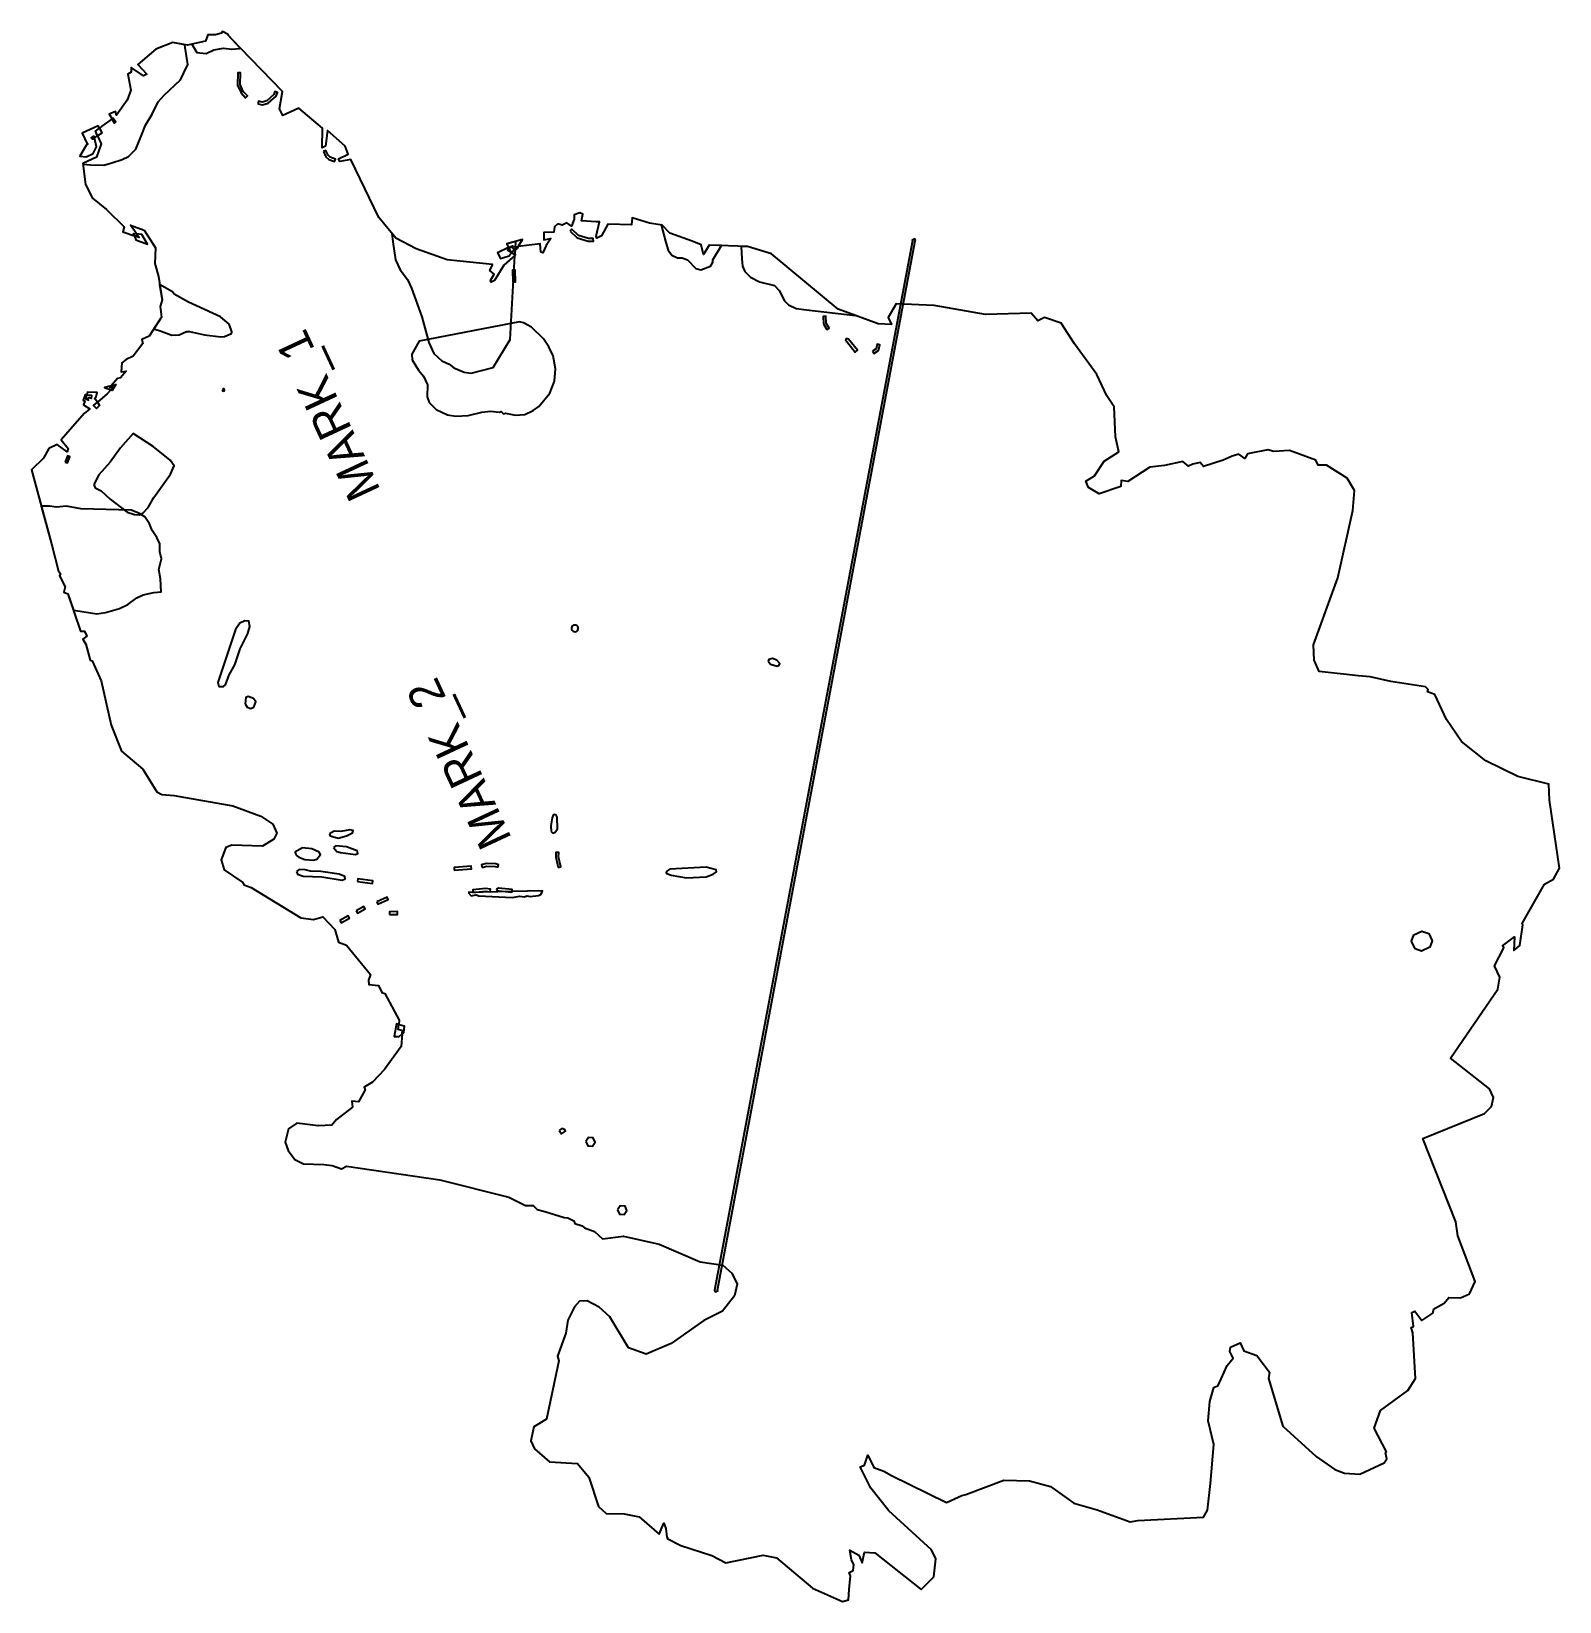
# Model space of a CAD drawing. Extents: x -3625 to -1356, y -850 to 1481.
import ezdxf
from ezdxf.enums import TextEntityAlignment as Align

# ---------------------------------------------------------------- set-up
doc = ezdxf.new("R2010")
doc.units = 0

msp = doc.modelspace()

# ---------------------------------------------------------------- linework, layer by layer
at = {"layer": '1', "color": 5}
msp.add_lwpolyline([(-3243.4, -180.4), (-3233.9, -193.6), (-3220.8, -200.2), (-3190.7, -201), (-3178.3, -202.6), (-3164.5, -207.6), (-3156.7, -203.9), (-3018.2, -224.1), (-2916, -249.8), (-2891.3, -262), (-2879.9, -262.3), (-2873.9, -268.1), (-2862.4, -270.9), (-2833.7, -280.1), (-2828.3, -280.3), (-2819.5, -284.9), (-2817.8, -288.6), (-2807.1, -292.5), (-2803.6, -295.3), (-2788.6, -300.7), (-2777, -311.6), (-2745.6, -307.5), (-2692.7, -319.3), (-2631.7, -345.7), (-2597.9, -350.9), (-2584.6, -362.7), (-2577, -379), (-2580.7, -396.3), (-2598.6, -418.9), (-2626.4, -432.9), (-2674.8, -467.2), (-2712.2, -482.8), (-2738.1, -473.4), (-2766.1, -427.4), (-2781.8, -413.1), (-2799.4, -403.7), (-2811, -404.2), (-2818.5, -412.6), (-2828.2, -432.2), (-2831.2, -451.6), (-2843.6, -485.7), (-2841.7, -492.9), (-2860.2, -579.5), (-2878.8, -590.8), (-2883.4, -611.7), (-2877.9, -623.4), (-2855.7, -642.8), (-2813.8, -645.1), (-2797.3, -665.5), (-2782.8, -709.2), (-2771.4, -719.4), (-2744.5, -720.1), (-2722.2, -724.4), (-2692.5, -750.2), (-2685.9, -733.8), (-2682.8, -741.6), (-2681.4, -754.6), (-2680, -757.1), (-2660.5, -767), (-2614.4, -781.5), (-2593.5, -792.7), (-2538.4, -781), (-2518.5, -785.2), (-2464.8, -830.2), (-2420.6, -850.2), (-2411.3, -847.8), (-2410.7, -832.4), (-2408.5, -811.8), (-2410.6, -807.2), (-2404.8, -804.2), (-2403.6, -795.7), (-2407.2, -788.2), (-2409.4, -773.8), (-2396.3, -781.1), (-2391.4, -792.5), (-2387.8, -776.9), (-2372.6, -777.7), (-2303.7, -832.4), (-2284.9, -813.5), (-2282, -786.9), (-2288.4, -773.3), (-2351.6, -715.6), (-2378.4, -681.9), (-2394.1, -650.3), (-2387.8, -647.6), (-2382.6, -632.9), (-2373.8, -651.3), (-2359.3, -656.4), (-2347.5, -663), (-2265.8, -703.2), (-2243.1, -692.6), (-2237.4, -691), (-2180.9, -669.8), (-2142.9, -670.8), (-2111.4, -679.4), (-2076.7, -704.2), (-2042.4, -713.8), (-1993.2, -731.7), (-1982, -729.8), (-1884.6, -725), (-1878.7, -714.5), (-1874.1, -675), (-1869, -616.9), (-1877.5, -582), (-1874.8, -552.9), (-1868.9, -532.5), (-1862.6, -529.5), (-1849.1, -499.7), (-1840.6, -488.9), (-1845.2, -478.9), (-1844.3, -472.6), (-1830.2, -466), (-1824.7, -477.9), (-1805, -484.9), (-1786.2, -509.7), (-1787.9, -519.1), (-1766.7, -589.6), (-1717.3, -635), (-1689.6, -654.1), (-1675, -659.4), (-1652.2, -660.9), (-1616, -644.1), (-1612.2, -638), (-1614.4, -629.4), (-1612.9, -627.6), (-1631.2, -592.7), (-1621.6, -566.4), (-1581.1, -536.7), (-1569.6, -519), (-1573.4, -451), (-1576.1, -443.4), (-1572.6, -441.6), (-1575.2, -420.9), (-1570.8, -418.8), (-1560.4, -432.6), (-1544.1, -421.8), (-1542.5, -415.4), (-1540.6, -414.7), (-1526.8, -407.2), (-1520.2, -398.8), (-1502.8, -399.3), (-1489.2, -393), (-1481.1, -374.8), (-1506.7, -306.9), (-1509.5, -286.1), (-1558.8, -162.4), (-1467.1, -125.6), (-1456.6, -115.1), (-1454, -101.7), (-1459.9, -89.1), (-1517.8, -43.1), (-1447.6, 59), (-1444.6, 76.9), (-1452.4, 93.6), (-1438.5, 120.3), (-1440.2, 123.4), (-1422.8, 136.7), (-1423.6, 116.6), (-1414.6, 123.7), (-1410.2, 154.5), (-1411.3, 156.6), (-1378.3, 214.8), (-1364.6, 222.4), (-1355.6, 238.7), (-1370.6, 339.8), (-1371.7, 363.4), (-1417.6, 374.6), (-1465.4, 398.3), (-1501.3, 426.8), (-1523.6, 459.4), (-1540.8, 496.4), (-1551.7, 500.7), (-1550.9, 503.9), (-1554.9, 508.1), (-1606.2, 515.8), (-1636.7, 522.9), (-1654.3, 524.2), (-1712.6, 530.8), (-1720.3, 547.6), (-1721, 570.3), (-1684.8, 670), (-1662.8, 769.6), (-1660.2, 799.5), (-1670.9, 817.7), (-1702, 837.3), (-1714.2, 837.2), (-1717.7, 844.6), (-1756.6, 858.7), (-1779.8, 857.4), (-1788.7, 859.9), (-1818.9, 853.7), (-1823.2, 846.8), (-1831.9, 853.3), (-1841.9, 850.5), (-1855.3, 844.3), (-1884.2, 835.2), (-1889.2, 840.8), (-1900.2, 838.8), (-1906.5, 835.8), (-1915.2, 842.6), (-1942.4, 836.8), (-1964.3, 834.2), (-1997, 812.7), (-2006.8, 814.5), (-2007.4, 805.5), (-2039.1, 794.3), (-2055, 803.9), (-2059.3, 813.1), (-2046.4, 821.1), (-2032.1, 842.8), (-2009.9, 856.8), (-2014.9, 879.3), (-2017.3, 923.7), (-2028.1, 940.2), (-2042.9, 971.9), (-2076.1, 1017.1), (-2095.7, 1047.9), (-2120.3, 1056.1), (-2130.4, 1051.4), (-2140.2, 1062.6), (-2208.2, 1060.9), (-2284.1, 1074.3), (-2340.6, 1076.5), (-2352.5, 1056.5), (-2347.7, 1046), (-2367.5, 1047.1), (-2426.9, 1068.8), (-2525.7, 1150.7), (-2561.6, 1161.5), (-2618.5, 1163.7), (-2626.7, 1150), (-2630.3, 1164.2), (-2643.8, 1169.6), (-2676.9, 1181.6), (-2688.1, 1193.5), (-2706.8, 1196.3), (-2732.6, 1204.2), (-2733.9, 1193.8), (-2769.1, 1194.8), (-2778.2, 1177.5), (-2785, 1174.3), (-2786.2, 1177.3), (-2781.5, 1198.2), (-2786.3, 1198.6), (-2808.2, 1199.7), (-2806, 1209.8), (-2810.6, 1211.8), (-2819.1, 1209), (-2819.1, 1202.3), (-2823, 1191.9), (-2829.6, 1196.8), (-2836.8, 1193.2), (-2843.1, 1195.3), (-2848.1, 1191.1), (-2849.1, 1183.1), (-2864.1, 1182.3), (-2864.1, 1171.8), (-2853.7, 1173.5), (-2860.5, 1163.2), (-2865.2, 1152.4), (-2868.2, 1153.4), (-2869.2, 1165.5), (-2901.9, 1161.7), (-2895.4, 1172.1), (-2919, 1165.9), (-2916.4, 1160.2), (-2932.6, 1152.3), (-2928.1, 1144), (-2915.5, 1147.7), (-2911.9, 1152.6), (-2912.8, 1153.1), (-2910.2, 1154.8), (-2911.9, 1152.6), (-2906.1, 1149.3), (-2923.1, 1134.1), (-2937.2, 1111.1), (-2942, 1108.8), (-2943, 1111.2), (-2937.6, 1120.8), (-2944, 1126.1), (-2940, 1134.6), (-2940.3, 1135), (-3007.6, 1141.7), (-3053.4, 1158.4), (-3083.8, 1174), (-3108.9, 1204.9), (-3150.4, 1290.7), (-3166.8, 1288.1), (-3168.7, 1292.1), (-3154.7, 1299), (-3159, 1310.7), (-3185, 1334.2), (-3188, 1310.8), (-3193.2, 1308.2), (-3192.6, 1337.3), (-3227.6, 1367.2), (-3251.7, 1356.2), (-3256.2, 1366.3), (-3252.2, 1391.8), (-3314.5, 1456.2), (-3332.9, 1476.2), (-3332.8, 1476.5), (-3341.1, 1481.1), (-3342.6, 1478.5), (-3351.4, 1476.1), (-3362.8, 1476.1), (-3366.4, 1466.5), (-3393.1, 1460.7), (-3414.6, 1464.5), (-3440.2, 1454.5), (-3466.6, 1431.8), (-3453.4, 1417.4), (-3458.4, 1415.3), (-3476.6, 1427.6), (-3476.5, 1420.5), (-3481.6, 1417.8), (-3477, 1394), (-3482.5, 1379), (-3498.3, 1356.7), (-3499.9, 1362.4), (-3509.2, 1358.3), (-3505.1, 1351.3), (-3520, 1340.2), (-3523.9, 1337.3), (-3520.2, 1330.2), (-3526.6, 1326.1), (-3529.8, 1333), (-3523.9, 1337.3), (-3525.8, 1341), (-3549.4, 1329.9), (-3542, 1314.1), (-3544.4, 1310.3), (-3553, 1296), (-3543.6, 1294.7), (-3533.1, 1299.9), (-3528, 1309.7), (-3531.3, 1323), (-3534.3, 1321.1), (-3536.2, 1322.9), (-3531.9, 1325.6), (-3531.3, 1323), (-3526.6, 1326.1), (-3521.1, 1314.2), (-3528.3, 1294.4), (-3548.3, 1285.1), (-3544.7, 1253.6), (-3534.3, 1233.5), (-3513.5, 1216.9), (-3487.1, 1190.7), (-3489.2, 1183.4), (-3471.8, 1177.5), (-3469.7, 1171.6), (-3452.2, 1165.2), (-3460.8, 1179.7), (-3468.7, 1180.5), (-3464.9, 1175.1), (-3471.8, 1177.5), (-3473, 1180.9), (-3468.7, 1180.5), (-3477.3, 1192.8), (-3477.8, 1193.3), (-3457.6, 1185.8), (-3440.8, 1159.9), (-3441.4, 1136.7), (-3436.1, 1117.2), (-3430.9, 1082.6), (-3433.8, 1072.6), (-3431.5, 1056.7), (-3450.1, 1028.6), (-3460.6, 1023.5), (-3459.3, 1017.9), (-3473.9, 998.7), (-3484.1, 994), (-3490.3, 989.2), (-3491.6, 975.9), (-3484.3, 976.6), (-3492.3, 966.7), (-3497.2, 965.9), (-3506.5, 955), (-3499.5, 956.8), (-3505, 948), (-3507.1, 948.8), (-3503.8, 952.6), (-3508.5, 952.6), (-3506.5, 955), (-3516.4, 952.3), (-3507.1, 948.8), (-3512.1, 943), (-3526.8, 930.5), (-3523.6, 925.8), (-3528.2, 921.4), (-3532.7, 925.6), (-3526.8, 930.5), (-3529.9, 935.2), (-3531.1, 935.8), (-3528.8, 939.1), (-3527.3, 945.2), (-3541.7, 945.3), (-3542.3, 941.4), (-3535.7, 941.1), (-3536.1, 936.1), (-3539.2, 937.4), (-3541.1, 935.3), (-3539.8, 933.6), (-3543.3, 934.6), (-3542.3, 941.4), (-3545.1, 941.5), (-3547.9, 933.7), (-3545.3, 932.1), (-3547.3, 926.7), (-3538.2, 920.6), (-3546.5, 914), (-3580.8, 874.6), (-3570.1, 861.6), (-3571.6, 856.8), (-3586.8, 867.8), (-3599, 861.9), (-3606.8, 847.4), (-3624.8, 830.3), (-3595, 720.4), (-3584.8, 679.6), (-3581.8, 676.1), (-3582.9, 672.9), (-3574.9, 656.3), (-3576.9, 648.4), (-3570.5, 645.9), (-3551.8, 590.7), (-3546.2, 590.6), (-3542.3, 583.4), (-3548.4, 578.6), (-3544.2, 571.4), (-3537.5, 547.4), (-3534.8, 546.4), (-3521.2, 517.1), (-3506.6, 451.2), (-3491.2, 412.5), (-3459.3, 385.5), (-3438.7, 352), (-3431.2, 347.9), (-3412.9, 346.4), (-3325.7, 331.2), (-3284, 316), (-3266.3, 304.1), (-3260.2, 290.9), (-3265, 281.9), (-3281.9, 271.6), (-3327.4, 272.9), (-3336.2, 269.6), (-3343, 250.9), (-3338.5, 236.5), (-3310.9, 217.5), (-3309.2, 213.8), (-3298.4, 209.9), (-3224.6, 164.9), (-3205.9, 162.6), (-3192.1, 166.5), (-3174.2, 147.6), (-3169, 128.9), (-3156.8, 124.4), (-3121.1, 81.1), (-3124.5, 72.3), (-3124, 65.8), (-3109.3, 64.6), (-3104.5, 54.2), (-3100, 52.6), (-3078.9, 13), (-3079.4, 6.7), (-3071.5, 4.5), (-3072.1, -5.5), (-3074.3, -7.4), (-3073.9, -2.9), (-3080, -0.8), (-3079.4, 6.7), (-3082.7, 7.6), (-3086.2, -11.3), (-3078.6, -11.3), (-3074.3, -7.4), (-3075.7, -26.1), (-3100.5, -60.2), (-3118.3, -78.8), (-3130.9, -86.2), (-3129.1, -90.2), (-3138.9, -108.3), (-3149.1, -107.1), (-3148.2, -116.3), (-3171.7, -134.5), (-3178.8, -142.7), (-3199.2, -143.9), (-3230.5, -139.7), (-3243, -148.2), (-3248, -168.2)], close=True, dxfattribs=at)
at = {"layer": '11', "color": 5}
for points in [[(-3505.1, 1351.3), (-3503.6, 1352.4), (-3499.7, 1346.8), (-3501.2, 1344.8)], [(-3542, 1314.1), (-3541.7, 1314.5), (-3541.6, 1313.4)], [(-2918.1, 1156.1), (-2915.6, 1158.5), (-2916.4, 1160.2), (-2913, 1161.9), (-2912.5, 1161.4), (-2915.6, 1158.5), (-2913.1, 1153.3)], [(-2913.1, 1153.3), (-2912.8, 1153.1), (-2913, 1153)], [(-2910.2, 1154.8), (-2908.2, 1157.4), (-2912.5, 1161.4), (-2910.9, 1162.8), (-2908.9, 1161), (-2901.9, 1161.7), (-2903.7, 1158.8)], [(-1570.1, 118.8), (-1575.6, 130.6), (-1572.2, 139.9), (-1560.4, 145.4), (-1549.8, 141.5), (-1544.7, 130.7), (-1548.1, 121.4), (-1560.8, 115.5)]]:
    msp.add_lwpolyline(points, close=True, dxfattribs=at)
at = {"layer": '51', "color": 5}
for points in [[(-2610.4, -388.3), (-2609.4, -390.5), (-2605.8, -388.8), (-2606.3, -387.8), (-2312.3, 1170.2), (-2312.2, 1170.8), (-2313.2, 1173), (-2316.8, 1171.3), (-2316.3, 1170.3), (-2610.3, -387.7)], [(-2822.6, 593.5), (-2821.8, 591.9), (-2820.6, 590.7), (-2819, 589.9), (-2817.3, 589.8), (-2815.6, 590.2), (-2814.2, 591.2), (-2813.2, 592.6), (-2812.8, 594.3), (-2812.9, 596), (-2813.6, 597.6), (-2814.9, 598.9), (-2816.4, 599.6), (-2818.2, 599.7), (-2819.8, 599.3), (-2821.3, 598.3), (-2822.3, 596.9), (-2822.7, 595.2)]]:
    msp.add_lwpolyline(points, close=True, dxfattribs=at)
at = {"layer": '52', "color": 5}
for points in [[(-2910, 1109.2), (-2906, 1109.3), (-2906.4, 1126.7), (-2910.4, 1126.6)], [(-3034.1, 930.1), (-3023.7, 919.5), (-3006.9, 911.9), (-2994.8, 909.8), (-2976.5, 910.7), (-2955.8, 915.9), (-2943.2, 917.4), (-2930.3, 915.7), (-2927.5, 916.9), (-2923.6, 913.2), (-2920.9, 914.5), (-2906.2, 911.4), (-2892.3, 912.4), (-2879.6, 918.3), (-2871.4, 924.3), (-2855.2, 944), (-2848, 961.7), (-2846.6, 980), (-2850.1, 999.4), (-2856.5, 1013), (-2864.2, 1024.8), (-2882.1, 1041.8), (-2894, 1048.4), (-2900.2, 1049.9), (-3049.1, 1021.4), (-3059.9, 1002), (-3059.2, 993.4), (-3049.8, 978), (-3042.4, 969.3), (-3036.5, 956.6), (-3037, 938.7)], [(-3341.4, 948.9), (-3340.6, 947.3), (-3338.9, 947.2), (-3337.9, 948.6), (-3338.6, 950.2), (-3340.3, 950.3)], [(-3574.8, 841.7), (-3571.1, 840.4), (-3567.7, 849.7), (-3571.4, 851)], [(-2842.4, 239.9), (-2838.5, 240.8), (-2842.1, 255.4), (-2841.9, 261.9), (-2845.9, 262), (-2846.1, 255)], [(-2996.9, 235.9), (-2971.4, 237.9), (-2971.7, 241.9), (-2997.3, 239.9)], [(-2955.3, 239.8), (-2948.8, 241.7), (-2936, 241.4), (-2932.4, 240.1), (-2931, 243.8), (-2935.3, 245.4), (-2949.3, 245.8), (-2956.4, 243.6)], [(-3140.5, 218.8), (-3118.2, 216), (-3117.7, 219.9), (-3140, 222.8)], [(-3112.1, 188.7), (-3110.4, 185.1), (-3095, 192.3), (-3096.7, 195.9)], [(-2969.2, 202.5), (-2950.6, 204.6), (-2943.7, 203.6), (-2943.1, 207.6), (-2950.5, 208.7), (-2969.6, 206.5)], [(-2934.4, 207.6), (-2932.7, 203.9), (-2930.5, 205), (-2911.4, 203.2), (-2911, 207.1), (-2931.2, 209.1)], [(-3166.6, 161.1), (-3164.7, 157.6), (-3152.4, 164.4), (-3154.4, 167.9)], [(-3142.5, 175.6), (-3140.6, 172.1), (-3129.2, 178.5), (-3131.2, 182)], [(-3093.3, 170.1), (-3081.2, 170.2), (-3081.2, 174.2), (-3093.3, 174.1)]]:
    msp.add_lwpolyline(points, close=True, dxfattribs=at)
at = {"layer": '53', "color": 5}
for points in [[(-2801.8, -167), (-2798.8, -173.3), (-2791.8, -173.9), (-2787.8, -168.2), (-2790.8, -161.8), (-2797.7, -161.2)], [(-2754.4, -268.5), (-2751.5, -274.8), (-2744.5, -275.4), (-2740.5, -269.7), (-2743.4, -263.3), (-2750.4, -262.7)]]:
    msp.add_lwpolyline(points, close=True, dxfattribs=at)
at = {"layer": '54', "color": 5}
for points in [[(-3386.8, 1462.1), (-3379.4, 1449.6), (-3365.2, 1448.4), (-3354, 1453.6), (-3339.8, 1456.4), (-3327.2, 1454.5), (-3316.1, 1455.8), (-3314.7, 1456.4), (-3332.9, 1476.2), (-3332.8, 1476.5), (-3341.1, 1481.1), (-3342.6, 1478.5), (-3351.4, 1476.1), (-3362.8, 1476.1), (-3366.4, 1466.5)], [(-3548.1, 1283.8), (-3536.9, 1282.8), (-3517.2, 1282.3), (-3505.3, 1285.9), (-3490.1, 1291), (-3480.6, 1295.5), (-3470, 1306.2), (-3460.8, 1328), (-3455.6, 1342.1), (-3445.7, 1358.4), (-3436.6, 1376.3), (-3427.6, 1386.3), (-3403.3, 1409.3), (-3398.3, 1419.4), (-3392.5, 1431.8), (-3396.5, 1457.2), (-3397.1, 1461.4), (-3414.6, 1464.5), (-3440.2, 1454.5), (-3466.6, 1431.8), (-3453.4, 1417.4), (-3458.4, 1415.3), (-3476.6, 1427.6), (-3476.5, 1420.5), (-3481.6, 1417.8), (-3477, 1394), (-3482.5, 1379), (-3498.3, 1356.7), (-3499.9, 1362.4), (-3509.2, 1358.3), (-3505.1, 1351.3), (-3520, 1340.2), (-3523.9, 1337.3), (-3520.2, 1330.2), (-3526.6, 1326.1), (-3529.8, 1333), (-3523.9, 1337.3), (-3525.8, 1341), (-3549.4, 1329.9), (-3542, 1314.1), (-3544.4, 1310.3), (-3553, 1296), (-3543.6, 1294.7), (-3533.1, 1299.9), (-3528, 1309.7), (-3531.3, 1323), (-3534.3, 1321.1), (-3536.2, 1322.9), (-3531.9, 1325.6), (-3531.3, 1323), (-3526.6, 1326.1), (-3521.1, 1314.2), (-3528.3, 1294.4), (-3548.3, 1285.1)], [(-3319, 1401.4), (-3313.5, 1389.8), (-3306.8, 1382.6), (-3303.9, 1385.4), (-3310.2, 1392), (-3314.9, 1402.2), (-3314.5, 1419.6), (-3318.5, 1419.7)], [(-3288.6, 1373.6), (-3281.8, 1371.9), (-3273.2, 1374.7), (-3261.5, 1384.8), (-3259.4, 1390.6), (-3263.2, 1392), (-3264.9, 1387.2), (-3275.2, 1378.2), (-3282, 1376.1), (-3287.7, 1377.4)], [(-3191.3, 1302.6), (-3187.7, 1295), (-3183.2, 1290.8), (-3174.8, 1287.7), (-3173.5, 1291.5), (-3181.1, 1294.3), (-3184.4, 1297.4), (-3187.6, 1304.3)], [(-2679.4, 1156.2), (-2673.8, 1148.9), (-2665.4, 1145.1), (-2658.7, 1144.9), (-2650.7, 1142), (-2638.1, 1129.1), (-2630.6, 1127.1), (-2616.5, 1132.6), (-2612.8, 1138.7), (-2613.2, 1141.9), (-2600.3, 1163), (-2618.5, 1163.7), (-2626.7, 1150), (-2630.3, 1164.2), (-2643.8, 1169.6), (-2676.9, 1181.6), (-2688.1, 1193.5), (-2689.9, 1193.7), (-2682.7, 1167.9)], [(-3034.8, 1019.2), (-3027.2, 1002.9), (-3015.4, 991.8), (-3004.4, 987), (-2997.4, 981.5), (-2982.3, 975.2), (-2971.6, 973.6), (-2939.2, 981.9), (-2913.8, 1023.7), (-2906.8, 1148.6), (-2923.1, 1134.1), (-2937.2, 1111.1), (-2942, 1108.8), (-2943, 1111.2), (-2937.6, 1120.8), (-2944, 1126.1), (-2940, 1134.6), (-2940.3, 1135), (-3007.6, 1141.7), (-3053.4, 1158.4), (-3083.8, 1174), (-3089.7, 1181.3), (-3088, 1168.7), (-3084.3, 1141.8), (-3077.5, 1127.3), (-3066.3, 1112.6), (-3060.3, 1100), (-3044.9, 1057.5)], [(-2932.6, 1152.3), (-2928.1, 1144), (-2915.5, 1147.7), (-2911.9, 1152.6), (-2912.8, 1153.1), (-2910.2, 1154.8), (-2911.9, 1152.6), (-2906.7, 1149.7), (-2905.6, 1169.4), (-2919, 1165.9), (-2916.4, 1160.2)], [(-2824.9, 1184.7), (-2814.6, 1174.7), (-2798.3, 1169.5), (-2790.3, 1169.8), (-2790.5, 1173.8), (-2797.7, 1173.5), (-2812.5, 1178.2), (-2822.2, 1187.5)], [(-2569.1, 1132.6), (-2565.3, 1124.5), (-2557, 1116.2), (-2543.8, 1109.1), (-2521.6, 1104), (-2514.6, 1096.2), (-2506.5, 1081.2), (-2500.4, 1075.3), (-2489, 1069.6), (-2473.8, 1067.8), (-2401.1, 1059.4), (-2426.9, 1068.8), (-2525.7, 1150.7), (-2561.6, 1161.5), (-2570.8, 1161.8), (-2569.7, 1143.4)], [(-3442.8, 1039.7), (-3432.1, 1035.8), (-3416.1, 1030), (-3405.4, 1030.6), (-3394.5, 1035.7), (-3390, 1035.6), (-3367.8, 1030.5), (-3343.3, 1027.6), (-3337.9, 1027.9), (-3327.9, 1032.5), (-3327, 1035.2), (-3331.1, 1046.5), (-3343.8, 1057.1), (-3391.5, 1079), (-3412.7, 1091.2), (-3415.3, 1094.4), (-3434.4, 1105.5), (-3430.9, 1082.6), (-3433.8, 1072.6), (-3431.5, 1056.7)], [(-2448.6, 1046.8), (-2443.6, 1038.6), (-2440.2, 1040.7), (-2444.7, 1048), (-2445.2, 1058.3), (-2449.2, 1058)], [(-2416.2, 1021.4), (-2414.1, 1020.6), (-2401.4, 1005), (-2398.3, 1007.6), (-2411.7, 1024), (-2414.8, 1025.2)], [(-2376, 1006.4), (-2373.8, 1003), (-2367.2, 1007.3), (-2365, 1015.6), (-2368.9, 1016.6), (-2370.7, 1009.8)], [(-3532.2, 808.2), (-3530.1, 803.6), (-3521.3, 798.9), (-3507.8, 786.5), (-3482.4, 767.4), (-3471.7, 763.6), (-3465, 763.4), (-3458.7, 766.4), (-3451.3, 774.2), (-3442.8, 789.2), (-3418.2, 823.9), (-3412.9, 836.2), (-3419, 844.5), (-3443.9, 864.8), (-3473.8, 884), (-3492.7, 863), (-3508.1, 841.5), (-3524.7, 822.7)], [(-3576.9, 648.4), (-3570.5, 645.9), (-3562.4, 622), (-3558.9, 621.1), (-3527.5, 616.3), (-3514.8, 618.4), (-3494.2, 624.1), (-3481.4, 630.1), (-3468.5, 640), (-3458.9, 644.4), (-3443.1, 647.9), (-3432, 649.2), (-3433.1, 668.2), (-3435.8, 682.4), (-3431.4, 698.1), (-3434.3, 708.4), (-3434, 720.2), (-3438.5, 729.8), (-3445.3, 740.2), (-3449.7, 749.8), (-3456.6, 760.3), (-3465.1, 766), (-3476.8, 770.3), (-3551.6, 772.3), (-3572.8, 776.1), (-3587.8, 774.9), (-3598, 776), (-3609.9, 776.3), (-3610.2, 776.3), (-3595, 720.4), (-3584.8, 679.6), (-3581.8, 676.1), (-3582.9, 672.9), (-3574.9, 656.3)], [(-3346.3, 508.7), (-3339.6, 508.5), (-3336.4, 511.1), (-3331, 525.8), (-3322.6, 540.7), (-3314.8, 564.2), (-3303.4, 587.2), (-3300.4, 597.4), (-3302, 605.5), (-3307.8, 606.1), (-3315.1, 602.7), (-3321.6, 593), (-3347.9, 514.6)], [(-2530.6, 545.9), (-2527.5, 541.8), (-2517.3, 538.9), (-2514.6, 540.1), (-2513.7, 542.8), (-2518, 547.4), (-2524.6, 549.8), (-2529.6, 548.6)], [(-3307.6, 482.6), (-3304.2, 477.6), (-3298.8, 475.7), (-3294.3, 477.8), (-3291.4, 485.7), (-3294.9, 490.8), (-3302.8, 493.7), (-3306.5, 492)], [(-2852.9, 293), (-2850.7, 290.7), (-2847.1, 292.4), (-2843.8, 297.3), (-2844.2, 314.7), (-2845.5, 317.4), (-2848.2, 318.4), (-2850, 317.6), (-2851.4, 313.6), (-2853.5, 301.5)], [(-3182.2, 289.5), (-3181, 286.8), (-3169.4, 283.3), (-3156.8, 287), (-3147.8, 291.2), (-3147.2, 294.8), (-3152.1, 295.8), (-3165.2, 293.1), (-3175.4, 293.8)], [(-3233.5, 262.3), (-3231.4, 257.7), (-3227.9, 255), (-3218.6, 251.6), (-3206.1, 250.8), (-3201.2, 252), (-3195.6, 259), (-3197.3, 262.6), (-3208.4, 267.4), (-3222.2, 268.7)], [(-3176.1, 269.2), (-3171.3, 263.7), (-3166, 261.8), (-3143.7, 258.9), (-3140.1, 260.6), (-3140.9, 264.7), (-3156.8, 270.5), (-3172.9, 271.8)], [(-3231.2, 233.6), (-3229.5, 229.9), (-3221.5, 227), (-3193.4, 225.8), (-3163.5, 221), (-3159, 223.1), (-3159.4, 226.2), (-3167.8, 230), (-3195, 233.9), (-3210.6, 234.3), (-3218.1, 236.3), (-3227.1, 236.6)], [(-2682.7, 233.3), (-2681.4, 230.6), (-2674.8, 228.2), (-2652.1, 224.5), (-2623, 225.9), (-2612.6, 229.6), (-2607.6, 233.1), (-2607.9, 236.2), (-2623, 240.2), (-2676.8, 237.2)], [(-2976.1, 202.4), (-2971.8, 197.9), (-2964.6, 199), (-2960.6, 197.5), (-2911, 195.3), (-2899.8, 197.2), (-2892.7, 196.1), (-2889, 197.8), (-2884.1, 196.8), (-2871.6, 198.2), (-2868, 199.9), (-2866, 205.2)], [(-2841.3, -150.6), (-2837.8, -155.7), (-2831.9, -151.8), (-2833.2, -149.1), (-2837.2, -147.6)]]:
    msp.add_lwpolyline(points, close=True, dxfattribs=at)

# ---------------------------------------------------------------- texts
at = {"layer": '72', "color": 5}
for s, p in [('MARK_1', (-3092.1, 806)), ('MARK_2', (-2897.3, 288.9))]:
    msp.add_text(s, height=50, rotation=115, dxfattribs=at).set_placement(p, align=Align.BOTTOM_LEFT)

doc.saveas('drawing.dxf')
